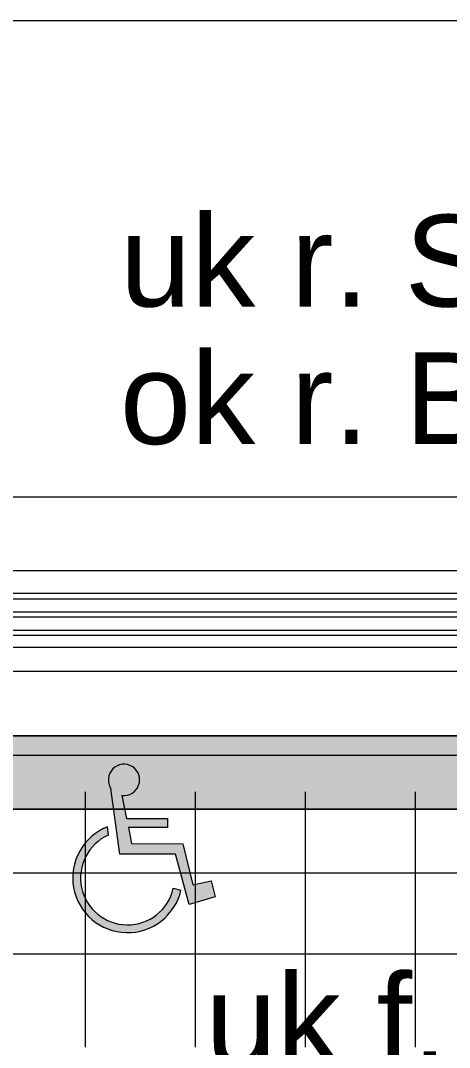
# Model space of a CAD drawing. Header units: metres. Extents: x 0.003 to 0.843, y 0.003 to 0.597.
# Drawn here: x 0.40913 to 0.41848, y 0.1558 to 0.1782 of the extents above; entities that cross this region are included whole.
import ezdxf

# ---------------------------------------------------------------- set-up
doc = ezdxf.new("R2010")
doc.units = ezdxf.units.M
for name, pattern in [('AUSGEZOGEN', [0]), ('LINIE_23', [0.0079, 0.004, -0.0013, 0, -0.0013, 0, -0.0013]), ('STRICHLINIE', [19.049999999999997, 12.7, -6.35]), ('STRICHPUNKT', [25.4, 12.7, -6.35, 0, -6.35])]:
    doc.linetypes.add(name, pattern=pattern)
for name, color, linetype, lineweight in [('Ausbau Raeume', 7, 'AUSGEZOGEN', 18), ('Bauachsen grob', 7, 'STRICHPUNKT', 13), ('Bodenplatte', 7, 'AUSGEZOGEN', 18), ('Decke', 7, 'AUSGEZOGEN', 35), ('Fenster', 7, 'AUSGEZOGEN', 18), ('Rolladen', 7, 'AUSGEZOGEN', 13), ('Text Koten', 7, 'AUSGEZOGEN', 25), ('Text Werkplan Ausfuehrung', 7, 'AUSGEZOGEN', 25), ('Vorhangbrett', 7, 'AUSGEZOGEN', 13), ('Wand Beton bewehrt', 7, 'AUSGEZOGEN', 35), ('Werkplan- Ausfuehrungsmasse', 7, 'AUSGEZOGEN', 13)]:
    doc.layers.add(name, color=color, linetype=linetype, lineweight=lineweight)
doc.styles.add('ARIAL', font='ARIAL.TTF')

msp = doc.modelspace()

# ---------------------------------------------------------------- hatches: boundary and pattern name
at = {"layer": 'Bodenplatte', "linetype": 'AUSGEZOGEN', "lineweight": 13}
msp.add_hatch(color=71, dxfattribs=at).paths.add_polyline_path([(0.3223599928617479, 0.162597363417714), (0.3223599928617479, 0.1609973634534768), (0.6343599858880051, 0.1609973634534768), (0.6343599858880051, 0.162597363417714)])
at = {"layer": 'Text Werkplan Ausfuehrung', "linetype": 'AUSGEZOGEN', "lineweight": 13}
h = msp.add_hatch(color=7, dxfattribs=at)
h.paths.add_polyline_path([(0.4116682499223622, 0.1614477252761872), (0.4116783029896889, 0.1614642137080532), (0.4116874073827305, 0.1614812443444289), (0.4116955339531597, 0.1614987626605908), (0.4117026566832162, 0.1615167125704684), (0.4117087527689988, 0.1615350366062185), (0.411713802693481, 0.1615536761022094), (0.4117177902889885, 0.1615725713828406), (0.4117207027889665, 0.1615916619536002), (0.4117225308688507, 0.161610886694743), (0.4117232686759209, 0.1616301840569672), (0.4117229138480366, 0.161649492258468), (0.4117214675212043, 0.1616687494827429), (0.4117189343259366, 0.1616878940764919), (0.4117153223724282, 0.1617068647470101), (0.4117106432245912, 0.1617256007584206), (0.4117049118630322, 0.1617440421261231), (0.4116981466370903, 0.1617621298088384), (0.4116903692060916, 0.1617798058976346), (0.4116816044700049, 0.1617970138013234), (0.4116718804897209, 0.1618136984276453), (0.4116612283972178, 0.1618298063596467), (0.4116496822958853, 0.1618452860267007), (0.4116372791513436, 0.1618600878696107), (0.4116240586730937, 0.1618741644992824), (0.4116100631873866, 0.1618874708484382), (0.4115953375017096, 0.1618999643159078), (0.4115799287613369, 0.1619116049030145), (0.4115638862983863, 0.1619223553416346), (0.4115472614738817, 0.1619321812135181), (0.411530107513318, 0.1619410510604735), (0.4115124793362517, 0.1619489364850902), (0.4114944333804781, 0.161955812241652), (0.411476027421338, 0.1619616563169598), (0.411457320386748, 0.1619664500008149), (0.4114383721685366, 0.1619701779459142), (0.4114192434306984, 0.1619728282169935), (0.4113999954151752, 0.1619743923290298), (0.411380689745782, 0.1619748652744143), (0.4113613882309179, 0.1619742455389806), (0.4113421526656809, 0.161972535106851), (0.411323044634026, 0.1619697394540922), (0.4113041253116025, 0.1619658675311735), (0.411285455269893, 0.1619609317343152), (0.4112670942822911, 0.1619549478658037), (0.4112491011327345, 0.1619479350833967), (0.4112315334275004, 0.1619399158389902), (0.4112144474107791, 0.1619309158067312), (0.4111978977846021, 0.1619209638008302), (0.4111819375337099, 0.1619100916833018), (0.41116661775592, 0.161898334261964), (0.4111519874985311, 0.16188572917899), (0.4111380936012954, 0.1618723167904005), (0.4111249805464594, 0.1618581400368608), (0.4111126903163505, 0.1618432443061998), (0.4111012622589667, 0.1618276772881008), (0.4110907329620018, 0.1618114888214191), (0.4110811361357082, 0.1617947307346208), (0.4110725025049712, 0.1617774566798453), (0.4110648597109407, 0.1617597219611435), (0.411058232222534, 0.1617415833574073), (0.4110526412581021, 0.1617230989405985), (0.4110481047174933, 0.1617043278898191), (0.4110446371247473, 0.1616853303018506), (0.4110422495815958, 0.1616661669987488), (0.4110409497319193, 0.1616468993331178), (0.4110407417372727, 0.1616275889916847), (0.4110416262635656, 0.1616082977978049), (0.411043600478927, 0.1615890875135347), (0.4110466580627744, 0.1615700196418889), (0.4110507892260472, 0.1615511552299427), (0.4110559807425483, 0.1615325546733793), (0.4110622159912884, 0.1615142775231307), (0.4110694750096999, 0.1614963822947225), (0.4110777345575467, 0.1614789262809332), (0.4110869681913309, 0.1614619653683631), (0.4110971463489529, 0.1614455538585158), (0.4112885576925073, 0.1600156107134858), (0.412503539613802, 0.1600106216252634), (0.412802775622131, 0.1589112318501921), (0.4133675865014123, 0.1590823064373026), (0.413282225972767, 0.1594294446082695), (0.4128844824197631, 0.1593428599284921), (0.4126635937914741, 0.1602411561534359), (0.41154986023911, 0.1602457295376684), (0.411478372912548, 0.1605957014968422), (0.4123323559245947, 0.1605921947395851), (0.4123331597063874, 0.1607879310962612), (0.4114383564560983, 0.1607916054401917), (0.4113354358823587, 0.1612954612181029), (0.4113546337292291, 0.1612933695145866), (0.4113739191507179, 0.1612923669847569), (0.4113932304032513, 0.1612924568382783), (0.4114125056605552, 0.1612936387874798), (0.4114316832115981, 0.1612959090482728), (0.4114507016581599, 0.1612992603522639), (0.411469500111405, 0.1613036819700265), (0.4114880183868215, 0.1613091597454572), (0.4115061971969053, 0.161315676141086), (0.4115239783409734, 0.161323210294237), (0.4115413048914965, 0.1613317380838107), (0.4115581213763589, 0.161341232207516), (0.4115743739564537, 0.1613516622692773), (0.4115900105980513, 0.1613629948765493), (0.4116049812393942, 0.1613751937472294), (0.4116192379509653, 0.1613882198258111), (0.4116327350889449, 0.1614020314084296), (0.4116454294413383, 0.1614165842763737), (0.4116572803663214, 0.1614318318376563)])
h.paths.add_polyline_path([(0.4109951285461919, 0.1604070091257918), (0.4110439848236151, 0.1604302987552024), (0.4110205331135759, 0.1606054952197019), (0.4109626078873482, 0.1605807930453716), (0.4109060649163689, 0.160553072625406), (0.4108510613368423, 0.160522410996462), (0.4107977500069126, 0.1604888933689895), (0.4107462790818645, 0.1604526128904245), (0.4106967916023913, 0.1604136703863237), (0.4106494250970742, 0.1603721740801721), (0.4106043112001844, 0.1603282392926144), (0.4105615752858648, 0.1602819881209812), (0.410521336119705, 0.1602335490999649), (0.4104837055286867, 0.1601830568444217), (0.4104487880904102, 0.1601306516752648), (0.4104166808424654, 0.1600764792295045), (0.4103874730127607, 0.1600206900555168), (0.4103612457715529, 0.1599634391946593), (0.41033807200587, 0.1599048857504031), (0.4103180161169539, 0.1598451924461724), (0.4103011338412851, 0.1597845251731292), (0.4102874720956897, 0.1597230525291525), (0.4102770688469525, 0.1596609453502929), (0.4102699530063062, 0.1595983762360097), (0.4102661443490855, 0.1595355190695096), (0.4102656534597713, 0.1594725485345116), (0.4102684817025725, 0.1594096396297932), (0.4102746212176381, 0.1593469671828575), (0.4102840549428995, 0.1592847053640758), (0.4102967566614846, 0.1592230272026632), (0.4103126910745803, 0.1591621041058157), (0.4103318138995262, 0.1591021053823602), (0.4103540719928799, 0.1590431977722365), (0.4103794034981063, 0.1589855449831171), (0.4104077380174793, 0.1589293072354545), (0.4104389968077236, 0.1588746408172188), (0.4104730929988438, 0.1588216976495646), (0.4105099318355424, 0.1587706248646305), (0.4105494109405511, 0.1587215643966552), (0.4105914205991421, 0.1586746525875306), (0.4106358440640328, 0.158630019807903), (0.4106825578798318, 0.1585877900948595), (0.4107314322261291, 0.1585480808072276), (0.4107823312782761, 0.1585110022994263), (0.4108351135848477, 0.1584766576147836), (0.4108896324607463, 0.1584451421991744), (0.4109457363948462, 0.1584165436357726), (0.4110032694710543, 0.1583909414016448), (0.411062071801607, 0.1583684066468896), (0.4111219799714093, 0.1583490019969022), (0.411182827492175, 0.1583327813783299), (0.4112444452651074, 0.1583197898692166), (0.4113066620508338, 0.1583100635737183), (0.4113693049452906, 0.1583036295217799), (0.4114321998602318, 0.158300505594003), (0.4114951720070334, 0.1583007004719639), (0.4115580463824392, 0.1583042136140871), (0.4116206482549047, 0.1583110352571462), (0.4116828036501883, 0.1583211464433985), (0.411744339834832, 0.1583345190732689), (0.4118050857962037, 0.158351115983443), (0.4118648727177444, 0.158370891050141), (0.4119235344481242, 0.1583937893173038), (0.4119809079629847, 0.1584197471493171), (0.4120368338179923, 0.1584486924078542), (0.4120911565919468, 0.1584805446523624), (0.4121437253186996, 0.1585152153636009), (0.4121943939067058, 0.1585526081896478), (0.412243021545012, 0.1585926192136658), (0.4122894730945852, 0.1586351372426943), (0.4123336194638698, 0.1586800441166579), (0.4123753379675385, 0.1587272150367453), (0.4124145126674456, 0.1587765189122265), (0.4124510346948223, 0.1588278187247647), (0.4124848025528315, 0.1588809719092015), (0.4125157223986334, 0.1589358307497455), (0.4125437083041781, 0.1589922427904908), (0.4125686824950095, 0.1590500512590961), (0.4125905755663977, 0.1591090955024688), (0.4126093266762257, 0.1591692114332232), (0.4126248837140682, 0.1592302319856945), (0.4124584703005726, 0.15926801676364), (0.4124450956103393, 0.1592155719322182), (0.4124289683215143, 0.1591639071159803), (0.4124101334972597, 0.1591131666776978), (0.4123886437661864, 0.1590634923972288), (0.4123645591752929, 0.1590150230753516), (0.4123379470221802, 0.1589678941459288), (0.412308881667013, 0.1589222372974751), (0.4122774443247356, 0.1588781801051873), (0.412243722838143, 0.158835845674475), (0.4122078114324266, 0.1587953522969761), (0.4121698104518921, 0.1587568131200242), (0.4121298260795713, 0.1587203358304887), (0.4120879700405249, 0.1586860223538775), (0.4120443592896612, 0.1586539685695321), (0.4119991156849341, 0.1586242640427209), (0.411952365646849, 0.1585969917743751), (0.4119042398052133, 0.1585722279691613), (0.4118548726341319, 0.158550041822558), (0.4118044020762527, 0.1585304953274968), (0.4117529691573284, 0.1585136431011547), (0.4117007175921586, 0.1584995322323257), (0.4116477933830189, 0.1584882021498597), (0.411594344411699, 0.1584796845124784), (0.4115405200262879, 0.1584740031203187), (0.4114864706238642, 0.1584711738484307), (0.4114323472302534, 0.1584712046024174), (0.4113783010780283, 0.1584740952963448), (0.4113244831839313, 0.158479837852985), (0.411271043926904, 0.1584884162263802), (0.4112181326278914, 0.1584998064466845), (0.4111658971326096, 0.1585139766871335), (0.4111144833984312, 0.1585308873529876), (0.4110640350865497, 0.1585504911921521), (0.4110146931605564, 0.1585727334272251), (0.4109665954925607, 0.1585975519085473), (0.4109198764779423, 0.1586248772878653), (0.4108746666598243, 0.1586546332121066), (0.4108310923643037, 0.1586867365367257), (0.4107892753474704, 0.1587210975580292), (0.4107493324551956, 0.158757620263822), (0.4107113752966369, 0.1587962026016976), (0.4106755099323778, 0.1588367367641822), (0.4106418365780732, 0.1588791094899803), (0.4106104493244229, 0.1589232023804507), (0.4105814358742633, 0.1589688922304354), (0.4105548772975049, 0.1590160513725218), (0.4105308478046077, 0.1590645480337762), (0.4105094145392175, 0.1591142467039449), (0.4104906373905562, 0.1591650085140965), (0.4104745688260746, 0.1592166916246579), (0.4104612537448474, 0.1592691516217379), (0.4104507293521182, 0.1593222419206582), (0.4104430250553361, 0.1593758141755371), (0.410438162381988, 0.1594297186938043), (0.4104361549194446, 0.1594838048544739), (0.4104370082769944, 0.1595379215290082), (0.41044072007017, 0.1595919175036106), (0.41044727992741, 0.1596456419017423), (0.4104566695190441, 0.1596989446057155), (0.4104688626085027, 0.1597516766761392), (0.4104838251256332, 0.159803690768104), (0.410501515261898, 0.1598548415428836), (0.4105218835871955, 0.1599049860740543), (0.4105448731879807, 0.1599539842468521), (0.4105704198262921, 0.1600016991496887), (0.4105984521192466, 0.1600479974567157), (0.4106288917385009, 0.1600927498003562), (0.4106616536291162, 0.1601358311327995), (0.4106966462472214, 0.1601771210753995), (0.4107337718158042, 0.1602165042550474), (0.4107729265979244, 0.1602538706265437), (0.4108140011865776, 0.1602891157800937), (0.4108568808103992, 0.1603221412330463), (0.410901445654362, 0.1603528547050787), (0.4109475711945684, 0.1603811703760484)])

# ---------------------------------------------------------------- linework, layer by layer
at = {"layer": 'Ausbau Raeume', "color": 254, "linetype": 'AUSGEZOGEN', "lineweight": 18}
for p, q in [((0.4105417493163223, 0.1558033834715129), (0.4105417493163223, 0.1613713661523844)), ((0.4129417492626781, 0.1558033834715129), (0.4129417492626781, 0.1613713661523844)), ((0.4153417492090339, 0.1558033834715129), (0.4153417492090339, 0.1613713661523844)), ((0.4177417491553897, 0.1558033834715129), (0.4177417491553898, 0.1613713661523844))]:
    msp.add_line(p, q, dxfattribs=at)
at = {"layer": 'Bauachsen grob', "color": 32, "linetype": 'LINIE_23', "lineweight": 25, "true_color": 0xc36e14}
msp.add_line((0.2293999949395658, 0.1645973633730105), (0.7313199837207799, 0.1645973633730105), dxfattribs=at)
at = {"layer": 'Bodenplatte', "color": 92, "linetype": 'STRICHLINIE', "lineweight": 18}
for p, q in [((0.6343599858880051, 0.162597363417714), (0.3223599928617479, 0.162597363417714)), ((0.3191599929332735, 0.1609973634534768), (0.6375599858164797, 0.1609973634534768))]:
    msp.add_line(p, q, dxfattribs=at)
at = {"layer": 'Decke', "color": 92, "linetype": 'STRICHPUNKT', "lineweight": 18}
for p, q in [((0.3223599928617479, 0.162597363417714), (0.6343599858880049, 0.162597363417714)), ((0.6375599858164794, 0.1609973634534768), (0.3191599929332736, 0.1609973634534768))]:
    msp.add_line(p, q, dxfattribs=at)
at = {"layer": 'Fenster', "color": 7, "linetype": 'AUSGEZOGEN', "lineweight": 13}
for p, q in [((0.3942799842420348, 0.1661973702461979), (0.4222000025015079, 0.166197361169403)), ((0.422460003358992, 0.1657013616316704), (0.3940199851151086, 0.1657013698039755)), ((0.3940199853238371, 0.1655813698066577), (0.4224600035677206, 0.1655813616343526)), ((0.3940199858108704, 0.1653013698129167), (0.422460004054754, 0.165301361640612)), ((0.4224600042634822, 0.1651813616432947), (0.394019986019599, 0.1651813698155989)), ((0.394019986506632, 0.1649013698218578), (0.4224600047505156, 0.1649013616495531)), ((0.4224600049592441, 0.1647813616522354), (0.3940199867153606, 0.16478136982454)), ((0.4221639734127075, 0.1645173569986164), (0.3943159872064084, 0.1645173662007041)), ((0.3930159912890679, 0.1621713680120302), (0.4221640091905405, 0.1621713610712232))]:
    msp.add_line(p, q, dxfattribs=at)
at = {"layer": 'Rolladen', "color": 7, "linetype": 'STRICHPUNKT', "lineweight": 13}
for p, q in [((0.4535660288276468, 0.159597363484766), (0.3922599912993612, 0.159597363484766)), ((0.392253952400914, 0.1578373635241051), (0.4535599899291995, 0.1578373635241051))]:
    msp.add_line(p, q, dxfattribs=at)
at = {"layer": 'Text Werkplan Ausfuehrung', "color": 7, "linetype": 'AUSGEZOGEN', "lineweight": 13}
for p, q in [((0.4112885576925073, 0.1600156107134858), (0.4110971463493028, 0.1614455538559013)), ((0.4113354549467398, 0.161295367886924), (0.4114383564560983, 0.1607916054401917)), ((0.4114383564560983, 0.1607916054401917), (0.4123331597063874, 0.1607879310962612)), ((0.4123331597063874, 0.1607879310962612), (0.4123323559245947, 0.1605921947395851)), ((0.4110439848236151, 0.1604302987552024), (0.4110205331135759, 0.1606054952197019)), ((0.4123323559245947, 0.1605921947395851), (0.411478372912548, 0.1605957014968422)), ((0.411478372912548, 0.1605957014968422), (0.41154986023911, 0.1602457295376684)), ((0.41154986023911, 0.1602457295376684), (0.4126635937914741, 0.1602411561534359)), ((0.4126635937914741, 0.1602411561534359), (0.4128844824197631, 0.1593428599284921)), ((0.412503539613802, 0.1600106216252634), (0.4112885576925073, 0.1600156107134858)), ((0.412802775622131, 0.1589112318501921), (0.412503539613802, 0.1600106216252634)), ((0.4128844824197631, 0.1593428599284921), (0.413282225972767, 0.1594294446082695)), ((0.413282225972767, 0.1594294446082695), (0.4133675865014123, 0.1590823064373026)), ((0.4124584703005726, 0.15926801676364), (0.4126248837140682, 0.1592302319856945)), ((0.4133675865014123, 0.1590823064373026), (0.412802775622131, 0.1589112318501921))]:
    msp.add_line(p, q, dxfattribs=at)
for centre, radius, start, end in [((0.4113819874005931, 0.161633569673243), 0.0003412980680971984, 262.160677775363, 213.4277143719017), ((0.4114599905205275, 0.1594947252132419), 0.001194542933416667, 111.5853924643622, 347.207671308021), ((0.4114599905205275, 0.1594947252132419), 0.001023893838383667, 113.9724723958509, 347.2076717673677)]:
    msp.add_arc(centre, radius, start, end, dxfattribs=at)
at = {"layer": 'Vorhangbrett', "color": 191, "linetype": 'STRICHPUNKT', "lineweight": 13, "true_color": 0xbe96ea}
msp.add_line((0.4618599897436802, 0.1677973633014849), (0.3275599927455189, 0.1677973633014849), dxfattribs=at)
at = {"layer": 'Wand Beton bewehrt', "color": 180, "linetype": 'STRICHPUNKT', "lineweight": 13}
for p, q in [((0.4558599898777908, 0.1639973633864183), (0.3899599913507703, 0.1639973633864183)), ((0.3922599912993612, 0.1625973634177108), (0.4535599899291995, 0.1625973634177108))]:
    msp.add_line(p, q, dxfattribs=at)
at = {"layer": 'Werkplan- Ausfuehrungsmasse', "color": 7, "linetype": 'AUSGEZOGEN', "lineweight": 13}
msp.add_line((0.3899599913507703, 0.1781973630690268), (0.4558599898777908, 0.1781973630690268), dxfattribs=at)

# ---------------------------------------------------------------- texts
at = {"layer": 'Text Koten', "color": 7, "linetype": 'AUSGEZOGEN', "lineweight": 25, "char_height": 0.002, "width": 0.001, "attachment_point": 7, "style": 'ARIAL'}
for s, insert in [('uk\\~r.\\~St.\\~\\~:\\~uk\\~r.\\~De.', (0.4112933241198438, 0.1719306964977273)), ('ok\\~r.\\~Bo.\\~:\\~+5.12', (0.4112933239887095, 0.1689306964977273)), ('uk\\~f.\\~St.\\~\\~:\\~+7.40', (0.4131599907447876, 0.1553706968678721))]:
    msp.add_mtext(s, dxfattribs=dict(at, insert=insert))

doc.saveas('drawing.dxf')
